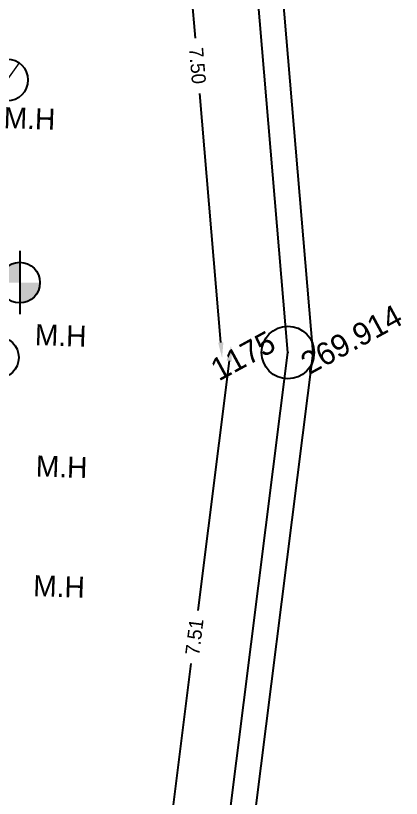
# Model space of a CAD drawing. Extents: x 166525 to 167198, y 178739 to 179747.
# Drawn here: x 166653.39 to 166658.32, y 179692.44 to 179702.44 of the extents above; entities that cross this region are included whole.
import ezdxf
from ezdxf.enums import TextEntityAlignment as Align

# ---------------------------------------------------------------- set-up
doc = ezdxf.new("R2010")
doc.units = 0
doc.header["$MEASUREMENT"] = 0
doc.linetypes.add('SOLID_LINE', pattern=[0])
doc.layers.get('0').update_dxf_attribs({"linetype": 'CONTINUOUS'})
doc.layers.get('DEFPOINTS').update_dxf_attribs({"linetype": 'CONTINUOUS'})
for name, color, linetype in [('HATCH', 40, 'CONTINUOUS'), ('Height', 7, 'CONTINUOUS'), ('Point ID', 7, 'CONTINUOUS'), ('Point_ID', 7, 'CONTINUOUS')]:
    doc.layers.add(name, color=color, linetype=linetype)
doc.dimstyles.get("Standard").update_dxf_attribs({"dimtxt": 0.18, "dimasz": 0.2, "dimexe": 0.2, "dimexo": 0.1, "dimgap": 0.1, "dimtad": 0, "dimzin": 0, "dimdsep": 46, "dimtxsty": 'Standard', "dimcen": 0.1, "dimse1": 1, "dimse2": 1, "dimclrd": 8, "dimadec": 0, "dimazin": 0, "dimtfac": 1, "dimtofl": 0, "dimtmove": 2, "dimatfit": 3, "dimfxl": 1, "dimtolj": 1, "dimtzin": 0, "dimarcsym": 0})

# ---------------------------------------------------------------- blocks, each defined once
blk = doc.blocks.new('*D1042')
at = {"color": 8, "lineweight": -2, "transparency": 16777216}
for p, q in [((166655.4168, 179705.333), (166655.6849, 179702.1502)), ((166656.0127, 179698.2599), (166655.7445, 179701.4427))]:
    blk.add_line(p, q, dxfattribs=at)
at = {"color": 8, "transparency": 16777216}
for points in [[(166655.45, 179705.3358), (166655.3836, 179705.3302), (166655.4, 179705.5323)], [(166656.0459, 179698.2627), (166655.9795, 179698.2571), (166656.0295, 179698.0606)]]:
    blk.add_solid(points, dxfattribs=at)
at = {"layer": 'DEFPOINTS', "color": 0, "transparency": 16777216}
for p in [(166656.241, 179705.6031, 260.0688), (166656.8705, 179698.1315, 260.0688), (166656.0295, 179698.0606)]:
    blk.add_point(p, dxfattribs=at)
at = {"color": 0, "transparency": 16777216, "insert": (166655.7147, 179701.7964), "char_height": 0.18, "attachment_point": 5, "rotation": 274.81588}
blk.add_mtext('\\A1;7.50', dxfattribs=at)
blk = doc.blocks.new('*D1043')
at = {"color": 8, "lineweight": -2, "transparency": 16777216}
for p, q in [((166656.1197, 179698.0243), (166655.719, 179694.8348)), ((166655.2335, 179690.9706), (166655.6342, 179694.1601))]:
    blk.add_line(p, q, dxfattribs=at)
at = {"color": 8, "transparency": 16777216}
for points in [[(166656.0866, 179698.0284), (166656.1528, 179698.0201), (166656.1446, 179698.2227)], [(166655.2004, 179690.9748), (166655.2665, 179690.9665), (166655.2085, 179690.7722)]]:
    blk.add_solid(points, dxfattribs=at)
at = {"layer": 'DEFPOINTS', "color": 0, "transparency": 16777216}
for p in [(166656.8705, 179698.1315, 260.0688), (166655.2085, 179690.7722), (166655.9344, 179690.681, 260.0688)]:
    blk.add_point(p, dxfattribs=at)
at = {"color": 0, "transparency": 16777216, "insert": (166655.6766, 179694.4974), "char_height": 0.18, "attachment_point": 5, "rotation": 82.83879}
blk.add_mtext('\\A1;7.51', dxfattribs=at)

msp = doc.modelspace()

# ---------------------------------------------------------------- hatches: boundary and pattern name
at = {"lineweight": 13}
h = msp.add_hatch(dxfattribs=at)
h.set_pattern_fill('ANSI36', color=8, scale=0.896)
h.set_pattern_definition([(45, (30576.293, 37080.552), (1.50868303, 5.53183777), [7.112, -1.4224, 0, -1.4224])])
h.paths.add_polyline_path([(166653.43748, 179701.83149, 0.6120991), (166653.01113, 179701.6137, 0.2406185), (166653.12237, 179701.39592)])
at = {"layer": 'HATCH', "lineweight": -3, "ltscale": 10}
h = msp.add_hatch(color=6, dxfattribs=at)
h.paths.add_polyline_path([(166653.44232, 179699.28468, 0.4142136), (166653.18233, 179699.02469), (166653.44232, 179699.02469)])
h.paths.add_polyline_path([(166653.70231, 179699.02469), (166653.44232, 179699.02469), (166653.44232, 179698.7647, 0.4142136)])

# ---------------------------------------------------------------- linework, layer by layer
at = {"color": 9, "lineweight": 13}
msp.add_line((166653.43748, 179701.83149, 486.17054), (166653.12237, 179701.39592, 486.17054), dxfattribs=at)
at = {"color": 2}
msp.add_circle((166656.87054, 179698.13149, 161.59179), 0.336, dxfattribs=at)
at = {"color": 0, "linetype": 'SOLID_LINE'}
msp.add_point((166656.87054, 179698.13149, 161.59179), dxfattribs=at)
at = {"layer": 'HATCH', "color": 6, "lineweight": -3, "ltscale": 10}
msp.add_line((166653.44425, 179699.42938, 259.10032), (166653.44425, 179698.62, 259.10032), dxfattribs=at)
msp.add_circle((166653.44232, 179699.02469, 259.10032), 0.25999, dxfattribs=at)
at = {"layer": 'Height', "color": 4, "linetype": 'SOLID_LINE', "elevation": 162.54298, "flags": 128}
msp.add_lwpolyline([(166657.5456, 179687.43001), (166656.26206, 179690.72163), (166657.19222, 179698.1249), (166656.53438, 179705.93306), (166639.6612, 179705.37147), (166639.63206, 179688.95123)], close=True, dxfattribs=at)
msp.add_lwpolyline([(166657.06085, 179687.79233), (166657.06085, 179687.79233), (166655.93444, 179690.68099), (166656.87054, 179698.13149), (166656.24104, 179705.60312), (166639.98065, 179705.06193), (166639.98065, 179705.06193), (166639.95259, 179689.24517), (166639.95259, 179689.24517), (166657.06085, 179687.79233)], dxfattribs=at)
at = {"layer": 'Height', "color": 4, "linetype": 'SOLID_LINE'}
for centre in [(166653.27993, 179701.6137, 486.17054), (166653.16203, 179698.06794, 486.17054)]:
    msp.add_circle(centre, 0.2688, dxfattribs=at)

# ---------------------------------------------------------------- texts
msp.add_text('269.914', height=0.288, rotation=28.531747, dxfattribs=at).set_placement((166657.00073, 179698.093, 161.59179), align=Align.TOP_LEFT)
at = {"layer": 'Point ID', "color": 1, "linetype": 'SOLID_LINE'}
msp.add_text('1175', height=0.288, rotation=28.531747, dxfattribs=at).set_placement((166656.74034, 179698.16997, 161.59179), align=Align.RIGHT)
at = {"layer": 'Point_ID', "color": 1, "linetype": 'SOLID_LINE'}
for p in [(166653.89386, 179700.9773, 486.17054), (166654.29222, 179698.20482, 486.17054), (166654.30414, 179696.52705, 486.17054), (166654.27121, 179694.99792, 486.17054)]:
    msp.add_text('M.H', height=0.2688, rotation=358.095622, dxfattribs=at).set_placement(p, align=Align.RIGHT)

# ---------------------------------------------------------------- dimensions: what is measured, and where the dimension line sits
at = {"color": 3}
for p1, p2, distance, picture, middle in [((166656.24104, 179705.60312, 162.54298), (166656.87054, 179698.13149, 162.54298), -0.84404, '*D1042', (166655.71472, 179701.79644, -97.52579)), ((166656.87054, 179698.13149, 162.54298), (166655.93444, 179690.68099, 162.54298), -0.73162, '*D1043', (166655.67658, 179694.49744, -97.52579))]:
    dim = msp.add_aligned_dim(p1=p1, p2=p2, distance=distance, dimstyle='Standard', dxfattribs=at)
    dim.commit()
    dim.dimension.update_dxf_attribs({"geometry": picture, "text_midpoint": middle})

doc.saveas('drawing.dxf')
